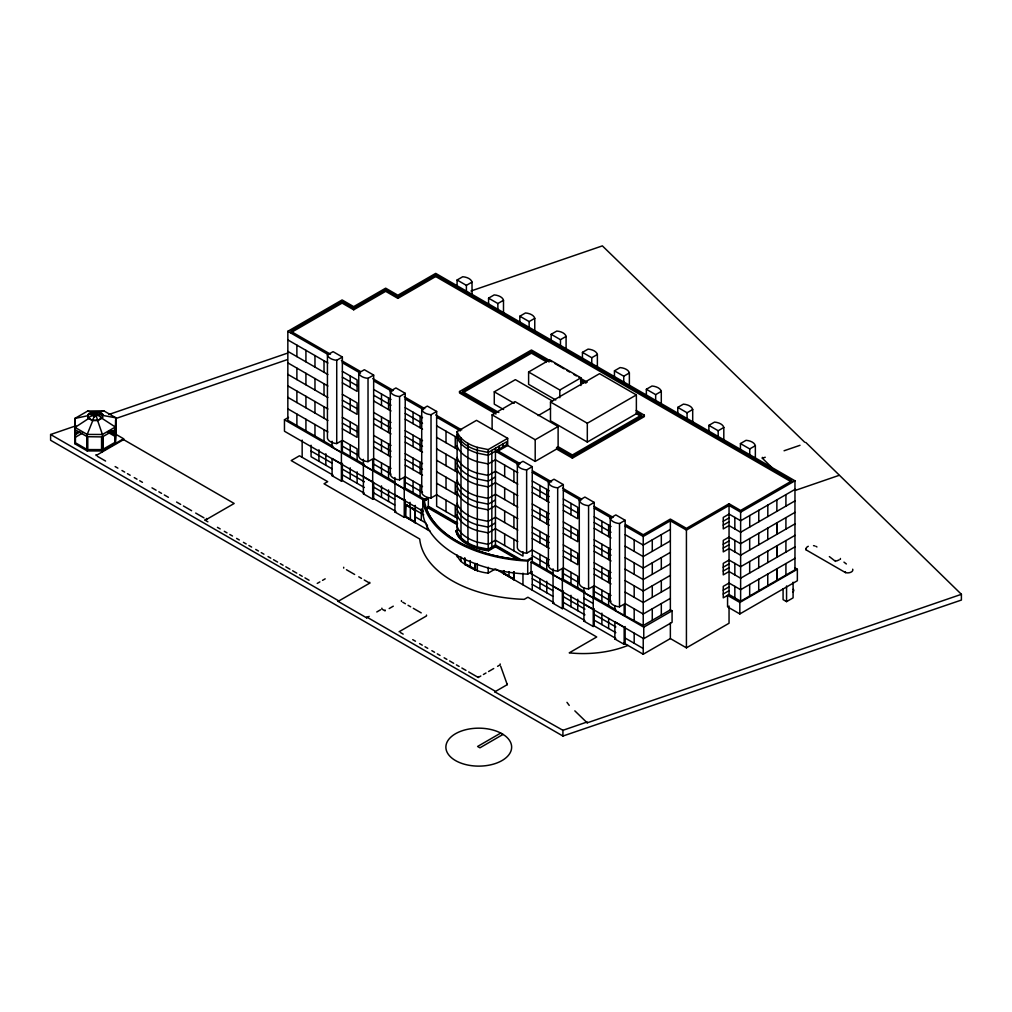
<?xml version="1.0" encoding="UTF-8"?>
<svg xmlns="http://www.w3.org/2000/svg" width="1012" height="1012" viewBox="0 0 1012 1012"><rect width="100%" height="100%" fill="white"/><g stroke="black" fill="none" stroke-linecap="round" stroke-linejoin="round"><path stroke-width="1.5" d="M102.516 417.88L102.731 414.275L98.366 411.757L92.56 411.833L87.905 414.819L92.56 412.124L98.366 412.061L102.731 414.578L87.905 414.515L88.019 418.032L92.383 420.549L97.86 420.562L102.516 417.88L92.56 412.124M115.393 428.924L115.925 420.549M115.355 443.496L115.925 433.262M115.381 417.526L115.912 418.285M93.041 419.891L87.209 434.439L87.209 450.922L102.427 450.972L123.59 438.753L123.59 439.625L234.177 503.47L205.145 520.231L205.145 519.358M94.205 416.982L95.368 414.072L98.366 412.061M87.209 450.922L75.078 443.914L75.078 427.393L89.031 418.247M92.838 415.742L95.368 414.072L97.873 415.692M465.254 563.81L475.185 569.161M464.71 564.481C465.963 565.215 463.66 560.028 464.71 558.156M470.276 567.036L470.213 560.597M475.007 569.857C476.247 570.591 473.958 565.544 475.007 563.671M500.712 733.067L477.588 746.476L479.928 747.817L503.04 734.408M115.937 435.211L115.937 417.842L103.806 410.834L87.69 411.036L74.761 418.5L74.761 434.996L79.935 432.01M77.899 431.833L75.23 433.376L75.23 420.486M102.516 417.577L97.86 420.271L92.383 420.258L88.019 418.032M74.761 437.589L82.516 433.111M333.062 446.444L287.838 420.334L287.838 331.291L342.107 299.944L353.694 306.636L385.673 288.167L397.88 295.226L435.704 273.379L794.964 480.801L794.964 569.845L740.632 601.204L729.045 594.512L723.251 597.864L723.251 586.378L729.045 583.026L740.632 589.718L794.964 558.346M625.454 524.482L643.227 534.753L670.361 519.08L686.427 528.353L729.045 503.748L740.632 510.44L791.979 480.801L435.704 275.112L397.88 296.946L385.673 289.9L353.694 308.356L342.107 301.677L290.823 331.291L330.456 354.175M290.823 332.72L342.107 303.107L353.694 309.798L385.673 291.329L397.88 298.376L435.704 276.542L791.979 482.231M123.59 439.625L96.039 455.539L96.039 454.654M341.398 462.421L341.398 440.878L336.73 443.572A10.892 6.287 0 0 1 327.433 438.196L327.433 354.896L333.062 351.657L342.36 357.021L342.36 451.807L364.358 464.508M457.095 285.738L457.095 279.995L462.724 276.744A10.892 6.287 0 0 1 472.022 282.108L472.022 294.682M327.433 354.896A10.892 6.287 0 0 0 336.73 360.272L342.36 357.021M457.095 279.995L466.393 285.359L472.022 282.108M373.656 482.8L373.656 498.6L372.682 499.156L372.682 458.942L368.026 461.636A10.892 6.287 0 0 1 358.729 456.26L358.729 372.973L364.358 369.722L373.656 375.085L373.656 469.872L394.693 482.016M488.568 303.904L488.568 298.16L494.185 294.909A10.892 6.287 0 0 1 503.495 300.273L503.495 312.847M423.433 511.477L284.461 431.238L284.461 419.752L288.521 417.412M358.729 372.973A10.892 6.287 0 0 0 368.026 378.336L373.656 375.085M488.568 298.16L497.866 303.524L503.495 300.273M519.839 321.955L519.839 316.212L525.468 312.961A10.892 6.287 0 0 1 534.766 318.337L534.766 330.911M405.432 516.955L405.508 504.027L405.028 516.93L405.723 516.79L404.243 517.385L404.243 477.171L399.588 479.852A10.892 6.287 0 0 1 390.29 474.489L390.29 391.189L395.92 387.938L405.217 393.314L405.217 488.1L426.141 500.181M519.839 316.212L529.137 321.576L534.766 318.337M390.29 391.189A10.892 6.287 0 0 0 399.588 396.565L405.217 393.314M342.36 451.807L341.398 452.377L332.088 447L332.088 441.257M551.16 340.045L551.16 334.302L556.79 331.05A10.892 6.287 0 0 1 566.087 336.414L566.087 350.38M457.829 506.987L436.64 494.754L431.023 498.005A10.892 6.287 0 0 1 421.713 492.629L421.713 409.329L427.342 406.09L436.64 411.454L436.64 506.24L457.829 518.473M495.969 414.022L459.511 392.972L459.511 391.53L531.452 350L551.856 361.777M549.162 361.942L531.452 351.721L462.497 391.53L498.853 412.529M462.497 392.972L531.452 353.163L546.429 361.815M551.16 334.302L560.471 339.665L566.087 336.414M421.713 409.329A10.892 6.287 0 0 0 431.023 414.705L436.64 411.454M342.36 463.294L342.36 480.536L341.398 481.092L341.398 463.863L332.088 458.487L332.088 475.729L333.062 475.159L299.476 455.779L291.178 460.574L327.698 481.661L324.03 483.774L419.714 539.016A111.105 64.148 0 0 0 524.216 599.357L527.897 597.232L596.726 636.978L569.237 652.841A77.886 44.971 0 0 0 627.946 645.416M503.584 409.506L494.273 404.13L494.273 391.821L515.374 379.639L552.59 401.132M555.74 399.98L528.606 384.32L528.606 371.999L549.706 359.817L580.913 377.843L580.913 385.534M373.656 469.872L372.682 470.441L363.384 465.065M582.444 358.109L582.444 352.366L588.073 349.115A10.892 6.287 0 0 1 597.371 354.478L597.371 366.888M521.977 560.306L495.437 544.987L488.201 549.162L477.322 546.935A39.405 22.757 0 0 1 457.108 531.161L457.108 431.567L476.525 420.347L507.682 438.335L507.682 445.52L535.196 461.409L556.625 449.037L572.387 458.145L644.328 416.602L644.328 415.173L636.168 410.455M492.11 429.341L492.11 414.844L515.019 401.612L558.118 426.495L558.118 446.735L572.387 454.983L641.342 415.173L636.371 412.301M582.444 352.366L591.754 357.729L597.371 354.478M363.384 459.322L363.384 493.793L364.358 493.236L341.676 480.131M528.606 371.999L559.813 390.012L580.913 377.843M550.49 401.992L599.547 373.668L636.371 394.92L636.371 413.731L587.314 442.054L550.49 420.802L550.49 401.992L587.314 423.244L636.371 394.92M405.217 488.1L404.243 488.657L394.946 483.293M614.448 376.578L614.448 370.835L620.078 367.584A10.892 6.287 0 0 1 629.375 372.96L629.375 385.37M538.182 415.59L550.49 408.481M457.108 431.567A39.405 22.757 0 0 0 477.322 447.355L488.201 449.581L507.682 438.335M614.448 370.835L623.746 376.211L629.375 372.96M408.127 505.798L405.255 504.684L414.857 510.225L415.552 509.82L411.783 507.644M496.93 451.719L507.682 445.52M405.572 505.089L406.697 505.304M394.946 477.55L394.946 512.009L395.92 511.452M406.837 505.81L406.773 505.266M532.261 571.502L527.707 574.12A115.317 66.577 0 0 1 477.158 564.468L466.165 560.028A115.317 66.577 0 0 1 422.801 513.552L422.801 500.485L427.342 497.853L428.342 498.423L428.342 506.253L457.639 523.166M428.342 498.423L424.294 500.839L426.115 508.049A113.913 65.767 0 0 0 514.716 559.206L527.214 560.256L531.262 557.852L532.261 558.422L527.707 561.053A115.317 66.577 0 0 1 422.801 500.485M492.11 414.844L535.196 439.727L558.118 426.495M413.908 509.896L415.034 510.706M405.572 516.284L415.034 521.914M457.386 524.823L427.595 507.619L428.342 506.253M425.394 508.897L427.595 507.619M410.379 519.649L410.303 507.303M415.552 522.458L415.325 522.331M646.364 395.009L646.364 389.266L651.994 386.015A10.892 6.287 0 0 1 661.291 391.378L661.291 403.788M495.437 476.994L488.201 481.168L477.322 478.942A39.405 22.757 0 0 1 457.108 463.167M549.174 559.725L532.261 549.959L526.632 553.21A10.892 6.287 0 0 1 517.334 547.834L517.334 464.533L522.964 461.295L532.261 466.658L532.261 561.445L552.805 573.311M317.237 583.418L319.881 581.887M322.524 580.369L325.181 578.839M556.625 449.037L556.625 447.595L558.118 446.735M646.364 389.266L655.662 394.629L661.291 391.378M517.334 464.533A10.892 6.287 0 0 0 526.632 469.91L532.261 466.658M495.437 499.979L488.201 504.153L477.322 501.927A39.405 22.757 0 0 1 457.108 486.139M556.625 447.595L572.387 456.703L644.328 415.173M518.372 560.041L495.437 546.796L488.53 550.781L484.229 550.174A40.467 23.365 0 0 1 457.019 534.462L455.931 530.971L458.221 529.643M805.805 442.434L961.4 594.31L961.4 600.053L562.925 736.04L50.6 440.258L50.6 434.515L338.109 600.508L338.109 601.381L369.696 583.14L369.696 582.267M677.774 413.136L677.774 407.393L683.391 404.142A10.892 6.287 0 0 1 692.701 409.518L692.701 422.093M563.317 590.869L563.317 608.098L562.343 608.655L562.343 568.44L557.688 571.135A10.892 6.287 0 0 1 548.39 565.759L548.39 482.471L554.019 479.22L563.317 484.584L563.317 579.37L584.936 591.868L583.937 592.399L593.234 597.776L594.208 597.219L615.84 609.705L614.866 610.261L614.866 605.948M495.437 522.951L488.201 527.125L477.322 524.899A39.405 22.757 0 0 1 457.108 509.125M677.774 407.393L687.072 412.757L692.701 409.518M548.39 482.471A10.892 6.287 0 0 0 557.688 487.835L563.317 484.584M338.109 601.381L366.622 617.839L369.165 616.371M376.78 611.969L380.588 609.768M455.931 530.971L457.019 533.526A40.467 23.365 0 0 0 484.229 549.238L488.53 549.845L495.437 545.847L519.725 559.876M389.19 608.554L393.276 606.188M708.881 431.099L708.881 425.356L714.51 422.105A10.892 6.287 0 0 1 723.808 427.481L723.808 440.056M583.937 603.898L593.234 609.262L594.208 608.705L594.208 625.935L593.234 626.491L593.234 586.29L588.579 588.971A10.892 6.287 0 0 1 579.281 583.608L579.281 500.307L584.911 497.056L594.208 502.42L594.208 597.219M708.881 425.356L718.178 430.732L723.808 427.481M579.281 500.307A10.892 6.287 0 0 0 588.579 505.671L594.208 502.42M457.108 556.802L457.108 555.082A39.405 22.757 0 0 0 460.991 561.432C468.708 567.568 478.195 572.261 488.201 573.083L495.437 568.908L552.818 602.039M399.082 631.766L426.495 615.941L426.495 615.068M503.672 573.893C504.975 574.247 502.547 572.779 503.672 570.73M614.866 610.261L643.227 625.517L670.361 609.844L672.082 610.831L672.082 622.329L643.758 638.673L531.072 573.614L531.072 562.128L532.261 561.445M509.023 576.6L508.96 571.628M624.164 615.625L624.164 604.139L619.508 606.833A10.892 6.287 0 0 1 610.211 601.457L610.211 518.157L615.84 514.918L625.138 520.282L625.138 615.068M740.43 449.315L740.43 443.572L746.059 440.321A10.892 6.287 0 0 1 755.357 445.697L755.357 458.259M513.691 578.864L504.229 573.235L504.077 573.905M513.501 571.818L513.982 579.281M513.501 579.56L514.197 579.408M531.072 573.614L532.261 572.931L532.261 590.173M610.211 518.157A10.892 6.287 0 0 0 619.508 523.533L625.138 520.282M740.43 443.572L749.728 448.936L755.357 445.697M563.317 579.37L562.343 579.939L553.045 574.563M625.138 526.025L643.227 536.474L670.361 520.8L686.427 530.073L729.045 505.469L740.632 512.161L794.964 480.801M670.361 529.415L643.227 545.088L625.138 534.64M553.045 568.82L553.045 603.291L554.019 602.735M670.361 540.914L643.227 556.575L625.138 546.138M723.251 521.269L729.045 517.916M670.361 552.4L643.227 568.074L625.138 557.625M723.251 525.101L729.045 521.749M794.964 489.416L740.683 520.75L729.045 514.096L723.251 517.436L723.251 528.922L729.045 525.582L740.632 532.274L794.964 500.902M670.361 563.886L643.227 579.56L625.138 569.111M468.695 671.955L478.259 677.471L480.827 675.991M483.407 674.498L485.988 673.005M488.568 671.525L493.717 668.54M497.588 666.313L500.168 664.821L500.168 663.948M583.937 588.098L583.937 621.128L584.911 620.571L562.381 607.554M723.251 544.241L729.045 540.901M670.361 575.373L643.227 591.046L625.138 580.597M723.251 548.074L729.045 544.734M794.964 512.388L740.632 543.76L729.045 537.068L723.251 540.421L723.251 551.907L729.045 548.555L740.632 555.246L794.964 523.887M670.361 586.871L643.227 602.532L625.138 592.096M366.622 617.839L366.622 616.966L494.805 690.968L494.805 691.841L507.265 684.643L507.265 683.77M723.251 567.226L729.045 563.874M670.361 598.358L643.227 614.031L625.138 603.582M723.251 571.059L729.045 567.707M625.138 626.554L625.138 643.796L624.164 644.353L624.164 627.124L614.866 621.747L614.866 638.989L615.84 638.42L593.791 625.694M794.964 535.373L740.632 566.733L729.045 560.053L723.251 563.393L723.251 574.879L729.045 571.54L740.632 578.231L794.964 546.86M531.072 562.128L643.758 627.187L672.082 610.831M723.251 590.198L729.045 586.859M723.251 594.031L729.045 590.692M623.847 643.05L643.227 654.233L670.361 638.572L686.427 647.844L729.045 623.24L729.045 606.011M739.835 602.456L797.355 569.25L797.355 580.736L739.835 613.942L727.565 606.871L727.565 595.372L739.835 602.456L739.835 613.942M783.086 588.668L783.086 599.623L786.564 601.634L793.092 597.864L793.092 582.191M88.019 417.728L95.368 414.072L97.86 420.562M836.76 560.901L839.176 559.864M98.189 412.997L103.806 410.834M50.6 434.515L75.938 425.812M108.727 414.54L287.572 353.112M470.972 291.001L602.368 245.878L804.679 442.219M115.684 418.576L287.244 359.652M762.352 457.361L762.352 458.234L765.249 457.247M784.072 450.77L800.011 445.305M838.897 475.425L795.445 490.352L795.445 489.479M494.805 691.841L562.925 730.297L587.188 721.961L587.188 722.834L961.4 594.31M88.006 415.654L74.761 418.5L75.065 429.354M101.251 415.148L115.937 417.842L115.355 444.382M87.69 411.036L92.813 413.06M475.311 569.667L465.254 564.405L465.393 559.674M554.576 363.346L564.089 368.849M566.809 370.417L569.528 371.986M573.614 374.339L576.334 375.907M579.054 377.489L587.213 382.194M580.483 380.031L585.923 383.181M580.483 381.473L583.203 383.042M636.371 413.731L641.342 416.602M806.096 548.997L806.096 549.87L845.463 572.59A5.174 2.985 0 0 0 850.915 572.21A5.174 2.985 0 0 0 852.686 569.199M494.273 391.821L514.222 403.333M794.635 567.681L797.355 569.25M459.511 391.53L495.969 412.58M341.398 360.487L360.525 371.53M372.833 378.64L393.339 390.48M404.269 396.793L424.774 408.62M435.717 414.933L461.687 429.936M496.93 450.289L520.181 463.698M532.476 470.808L551.629 481.864M562.558 488.176L581.698 499.232M594.006 506.329L613.145 517.385M287.838 331.291L327.736 354.327M342.36 362.764L360.474 373.226M373.656 380.828L391.986 391.416M405.217 399.057L423.433 409.582M436.64 417.197L460.346 430.884M495.437 451.15L519.029 464.761M532.261 472.402L549.933 482.61M563.317 490.327L580.863 500.459M594.208 508.176L611.779 518.321M287.838 339.905L327.888 363.03M342.36 371.379L357.109 379.905L357.109 391.391L342.36 382.878M373.656 389.456L390.999 399.462M405.217 407.672L422.523 417.665M436.64 425.812L457.829 438.044M517.79 472.667L495.437 459.764L488.201 463.939L477.322 461.712A39.405 22.757 0 0 1 457.108 445.925M532.261 481.016L549.174 490.795M563.317 498.954L577.725 507.278L577.725 518.764L563.317 510.44M594.208 516.79L611.033 526.506M342.36 377.198L357.109 385.711M373.656 395.199L390.999 405.205M405.217 413.415L422.523 423.408M532.261 486.759L549.174 496.538M563.317 504.697L577.725 513.021M594.208 522.534L611.033 532.249M287.838 351.392L327.888 374.516M373.656 400.942L390.999 410.961M405.217 419.158L422.523 429.151M436.64 437.31L457.829 449.543M517.79 484.153L495.437 471.25L488.201 475.425L477.322 473.199A39.405 22.757 0 0 1 457.108 457.424M532.261 492.515L549.174 502.281M594.208 528.277L611.033 537.992M287.838 362.878L327.888 386.015M342.36 394.364L357.109 402.877L357.109 414.363L342.36 405.85M373.656 412.428L390.999 422.447M405.217 430.657L422.523 440.637M436.64 448.797L457.829 461.029M517.79 495.64L495.437 482.737L488.201 486.924L477.322 484.697A39.405 22.757 0 0 1 457.108 468.91M532.261 504.001L549.174 513.767M563.317 521.926L577.725 530.25L577.725 541.736L563.317 533.413M594.208 539.763L611.033 549.478M373.656 418.171L390.999 428.19M405.217 436.4L422.523 446.381M532.261 509.744L549.174 519.51M563.317 527.669L577.725 535.993M594.208 545.506L611.033 555.221M342.36 400.183L357.109 408.696M287.838 374.377L327.888 397.501M373.656 423.914L390.999 433.933M405.217 442.143L422.523 452.136M436.64 460.283L457.829 472.515M517.79 507.138L495.437 494.235L488.201 498.41L477.322 496.184A39.405 22.757 0 0 1 457.108 480.396M532.261 515.487L549.174 525.253M594.208 551.262L611.033 560.964M287.838 385.863L327.888 408.987M342.36 417.336L357.109 425.862L357.109 437.348L342.36 428.835M373.656 435.413L390.999 445.419M405.217 453.629L422.523 463.622M436.64 471.769L457.829 484.002M517.79 518.625L495.437 505.722L488.201 509.896L477.322 507.67A39.405 22.757 0 0 1 457.108 491.883M532.261 526.974L549.174 536.752M563.317 544.911L577.725 553.235L577.725 564.721L563.317 556.398M594.208 562.748L611.033 572.463M342.36 423.155L357.109 431.669M373.656 441.156L390.999 451.162M405.217 459.372L422.523 469.366M532.261 532.717L549.174 542.495M563.317 550.654L577.725 558.978M594.208 568.491L611.033 578.206M287.838 397.349L327.888 420.473M373.656 446.899L390.999 456.918M405.217 465.115L422.523 475.109M436.64 483.268L457.829 495.5M517.79 530.111L495.437 517.208L488.201 521.382L477.322 519.156A39.405 22.757 0 0 1 457.108 503.381M532.261 538.473L549.174 548.238M594.208 574.234L611.033 583.949M287.838 408.835L327.888 431.972M342.36 440.321L357.109 448.835L357.109 460.321M373.656 458.385L390.999 468.404M405.217 476.614L422.523 486.595M517.79 541.61L495.437 528.694L488.201 532.881L477.322 530.655A39.405 22.757 0 0 1 457.108 514.868M563.317 567.884L577.725 576.207L577.725 587.694M594.208 585.72L611.033 595.435M342.36 446.14L357.109 454.654M373.656 464.128L390.999 474.147M405.217 482.357L422.523 492.338M532.261 555.702L549.174 565.468M563.317 573.627L577.725 581.951M594.208 591.463L611.033 601.179M284.461 419.752L424.8 500.776M427.595 506.683L457.386 523.887M583.937 598.155L593.234 603.519M363.384 476.551L372.682 481.927M394.946 494.779L404.243 500.156L405.217 499.586L405.255 517.056M553.045 586.062L562.343 591.425M411.72 507.872L415.325 509.947M405.217 504.191L423.724 514.868M405.028 504.292L415.072 510.099L414.857 522.609M373.656 487.114L394.693 499.258M532.261 578.674L552.805 590.54M563.317 596.612L584.936 609.097M594.208 614.448L615.84 626.934M311.076 451.048L331.86 463.053M342.36 469.113L364.358 481.813M331.86 468.72L311.076 456.728L311.076 445.229M342.36 474.792L364.358 487.48M373.656 492.857L394.693 505.001M415.262 516.879L426.141 523.153M532.261 584.43L552.805 596.283M563.317 602.355L584.936 614.841M594.208 620.192L615.84 632.677M625.138 638.053L643.227 648.49M415.173 522.42L405.572 516.879L405.723 504.406M504.229 573.829L513.83 579.37M373.011 498.233L394.806 510.807M404.345 516.322L430.226 531.262M332.088 475.729L341.398 481.092M363.384 493.793L372.682 499.156M394.946 512.009L404.243 517.385M553.045 603.291L562.343 608.655M583.937 621.128L593.234 626.491M614.866 638.989L624.164 644.353M111.788 430.593L115.545 432.757L115.545 420.043M110.548 431.226L123.59 438.753M109.195 431.314L114.596 434.426M346.446 569.718L354.643 574.462M358.754 576.827L361.486 578.409M364.219 579.99L369.696 583.14M402.763 602.241L405.407 603.759M408.038 605.277L410.682 606.808M413.313 608.326L421.22 612.892M107.854 432.263L114.596 436.159M75.078 427.431L87.209 434.439L102.427 434.477L115.355 427.013L100.365 417.298M97.392 456.323L105.59 461.055M115.14 466.57L117.873 468.139M121.971 470.504L124.704 472.085M127.436 473.667L130.168 475.235M134.254 477.601L136.987 479.182M139.719 480.751L142.452 482.332M152.002 487.847L156.101 490.213M158.833 491.794L161.566 493.363M164.298 494.944L168.397 497.309M176.581 502.041L180.68 504.406M183.412 505.975L191.597 510.706M195.695 513.071L203.893 517.802M400.448 632.551L403.181 634.132M412.732 639.647L415.464 641.228M419.563 643.594L422.282 645.163M425.015 646.744L427.747 648.312M431.846 650.678L434.578 652.259M437.298 653.828L440.03 655.409M444.129 657.775L446.861 659.356M449.594 660.925L453.68 663.29M456.412 664.871L459.144 666.44M461.877 668.021L465.963 670.387M205.145 520.231L207.877 521.812M217.441 527.341L220.186 528.922M224.285 531.287L227.017 532.869M229.749 534.45L232.494 536.018M236.593 538.397L239.325 539.965M243.424 542.343L246.169 543.925M248.901 545.493L251.634 547.075M255.732 549.44L258.477 551.021M261.21 552.603L263.942 554.184M268.041 556.549L270.786 558.131M273.518 559.712L277.617 562.077M280.349 563.659L283.094 565.24M285.827 566.821L289.925 569.187M292.658 570.768L296.769 573.134M299.501 574.715L302.234 576.296M304.966 577.865L309.077 580.243M843.97 562.128L846.361 563.975M829.347 556.6L835.558 561.42L835.558 560.547M762.352 458.234L772.27 467.873M569.225 705.402L566.973 702.341M574.829 710.854L587.188 722.834M500.674 666.238L507.265 684.643M96.38 416.982L95.368 414.072L92.383 420.549M97.392 419.904L102.427 434.477L102.427 451.845M75.078 443.914L74.774 421.169M845.463 571.717L845.463 572.59M840.39 558.472L840.39 559.345M786.564 585.961L786.564 601.634M785.919 494.64L785.919 506.126M785.919 517.613L785.919 529.112M785.919 540.598L785.919 552.084M785.919 563.57L785.919 575.069M776.874 499.865L776.874 511.351M776.874 522.837L776.874 534.323L776.811 522.862M776.874 557.308L776.874 545.822L776.811 557.334M767.817 505.077L767.817 516.575M767.766 528.087L767.766 539.586M767.766 551.072L767.766 562.558M767.766 574.044L767.766 585.543M758.772 510.301L758.772 521.8M758.722 533.311L758.722 544.798M758.722 556.296L758.722 567.783M758.722 579.269L758.722 590.755M749.728 448.936L749.728 454.679M749.728 515.525L749.728 527.012M749.677 538.536L749.677 550.022M749.677 561.521L749.677 573.007M749.677 584.493L749.677 595.979M740.632 512.161L740.632 601.204M734.838 517.436L734.838 528.922M734.838 540.421L734.838 551.907M734.838 563.393L734.838 574.879M734.838 586.378L734.838 597.864M729.045 503.748L729.045 505.19M729.045 505.469L729.045 594.512M718.178 430.732L718.178 436.476M687.072 412.757L687.072 418.513M686.427 530.073L686.427 647.844M670.361 520.8L670.361 609.844M670.361 622.899L670.361 638.572M661.317 534.64L661.317 546.138M661.317 557.625L661.317 569.111M661.317 580.597L661.317 592.096M661.317 603.582L661.317 615.068M655.662 394.629L655.662 400.372M652.272 539.864L652.272 551.35M652.272 562.849L652.272 574.335M652.272 585.822L652.272 597.308M652.272 608.807L652.272 620.293M643.758 627.187L643.758 638.673M643.227 536.474L643.227 625.517M643.227 638.445L643.227 654.233M634.182 539.864L634.182 551.35M634.182 562.849L634.182 574.335M634.182 585.822L634.182 597.308M634.182 608.807L634.182 620.293M634.182 633.221L634.182 643.265M623.746 376.211L623.746 381.954M619.508 523.533L619.508 606.833M608.629 525.114L608.629 536.6M608.629 548.087L608.629 559.585M608.629 571.072L608.629 582.558M608.629 594.044L608.629 605.543M608.629 618.458L608.629 628.515M601.887 521.218L601.887 532.704M601.887 544.19L601.887 555.689M601.887 567.175L601.887 578.662M601.887 590.148L601.887 601.647M601.887 613.133L601.887 624.619M591.754 357.729L591.754 363.472M588.579 505.671L588.579 588.971M587.314 423.244L587.314 442.054M577.725 599.193L577.725 610.679M572.387 454.983L572.387 456.412M572.387 456.703L572.387 458.145M570.983 503.381L570.983 514.868M570.983 526.354L570.983 537.853M570.983 549.339L570.983 560.825M570.983 572.311L570.983 583.81M570.983 595.296L570.983 606.783M562.925 730.297L562.925 736.04M560.471 339.665L560.471 345.408M559.813 390.012L559.813 397.716M557.688 487.835L557.688 571.135M546.758 489.391L546.758 500.877M546.758 512.376L546.758 523.862M546.758 535.348L546.758 546.847M546.758 558.333L546.758 569.819M546.758 581.305L546.758 592.804M539.978 485.469L539.978 496.968M539.978 508.454L539.978 519.94M539.978 531.439L539.978 542.925M539.978 554.412L539.978 565.898M539.978 578.826L539.978 588.883M535.196 439.727L535.196 461.409M531.452 351.721L531.452 353.163M529.137 321.576L529.137 327.331M527.707 561.053L527.707 574.12M526.632 469.91L526.632 553.21M522.964 551.768L522.964 556.081L495.437 540.193L488.201 544.367L477.322 542.141A39.405 22.757 0 0 1 457.108 526.354M522.964 573.134L522.964 584.797M513.919 470.428L513.919 481.914M513.919 493.413L513.919 504.899M513.919 516.386L513.919 527.872M513.919 539.371L513.919 550.857M513.919 571.679L513.919 579.572M513.729 571.793L513.729 579.686M504.672 465.09L504.672 476.589M504.672 488.075L504.672 499.561M504.672 511.047L504.672 522.546M504.672 534.032L504.672 545.519M503.862 570.616L503.9 574.019M502.901 443.964L502.901 446.836M499.169 446.115L499.169 448.986M497.866 303.524L497.866 309.267M495.437 448.177L495.437 544.987M495.437 545.847L495.437 546.796M491.845 450.353L491.845 547.062M488.53 549.845L488.53 550.781M488.201 449.581L488.201 549.162M488.201 567.251L488.201 573.083M478.259 676.598L478.259 677.471M477.322 447.355L477.322 546.935M477.322 563.57L477.322 570.857M475.425 563.545L475.425 569.87M475.248 563.52L475.235 569.984M467.936 443.345L467.936 542.938M466.393 285.359L466.393 291.102M465.153 559.459L465.115 564.494M464.887 558.042L464.938 564.595M460.991 437.918L460.991 537.511M460.991 557.055L460.991 561.432M455.248 436.551L455.248 448.05M455.248 459.537L455.248 471.023M455.248 482.509L455.248 494.008M455.248 505.494L455.248 516.98M446.014 431.226L446.014 442.712M446.014 454.198L446.014 465.697M446.014 477.183L446.014 488.669M446.014 500.156L446.014 511.655M435.704 275.112L435.704 276.542M431.023 414.705L431.023 498.005M427.342 524.899L427.342 529.592M421.308 508.872L421.308 520.37M420.106 416.274L420.106 427.76M420.106 439.246L420.106 450.745M420.106 462.231L420.106 473.717M420.106 485.203L420.106 496.702M415.262 505.393L415.072 522.736M413.06 412.2L413.06 423.699M413.06 435.185L413.06 446.671M413.06 458.158L413.06 469.657M413.06 481.143L413.06 492.629M410.05 502.319L410.05 507.202M401.448 600.597L401.448 601.47M399.588 396.565L399.588 479.852M397.88 296.946L397.88 298.376M388.545 398.045L388.545 409.531M388.545 421.03L388.545 432.516M388.545 444.002L388.545 455.489M388.545 466.987L388.545 478.474M388.545 489.96L388.545 501.446M385.673 289.9L385.673 291.329M385.104 610.034L385.104 610.906L381.866 609.034L381.866 608.161M381.499 393.984L381.499 405.47M381.499 416.957L381.499 428.455M381.499 439.942L381.499 451.428M381.499 462.914L381.499 474.413M381.499 485.899L381.499 497.385M368.026 378.336L368.026 461.636M357.109 471.82L357.109 483.306M353.694 308.356L353.694 309.798M350.215 375.92L350.215 387.406M350.215 398.892L350.215 410.379M350.215 421.877L350.215 433.364M350.215 444.85L350.215 456.336M350.215 467.835L350.215 479.321M343.7 567.264L343.7 568.137M342.107 301.677L342.107 303.107M336.73 360.272L336.73 443.572M325.826 453.755L325.826 465.242M324.017 360.791L324.017 372.277M324.017 383.776L324.017 395.262M324.017 406.748L324.017 418.234M324.017 429.733L324.017 441.219M318.919 449.771L318.919 461.257M314.972 355.566L314.972 367.065M314.972 378.551L314.972 390.037M314.972 401.524L314.972 413.022M314.972 424.509L314.972 435.995M305.928 350.342L305.928 361.841M305.928 373.327L305.928 384.813M305.928 396.299L305.928 407.798M305.928 419.284L305.928 430.77M302.158 440.093L302.158 457.323M296.883 345.13L296.883 356.616M296.883 368.102L296.883 379.589M296.883 391.087L296.883 402.574M296.883 414.06L296.883 425.546M206.612 518.498L206.612 519.384M793.231 589.275A3.605 2.075 0 0 1 792.738 591.856M806.096 549.87A6.097 3.529 0 0 1 808.284 546.29M813.534 545.658A6.097 3.529 0 0 1 814.837 545.936M815.988 546.379A6.097 3.529 0 0 1 816.937 546.961M457.108 437.31A39.405 22.757 0 0 0 477.322 453.098L488.201 455.324L506.632 444.685L506.632 441.814L488.201 452.453L477.322 450.226A39.405 22.757 0 0 1 457.108 434.439M514.716 559.13A113.913 65.767 0 0 1 426.115 507.986M114.837 429.746L103.072 436.526L103.072 449.252L114.837 442.459L114.837 429.746M101.567 449.619L87.791 449.581L87.791 436.716L101.567 436.893L101.567 449.619M501.952 733.7L498.714 732.068A32.877 18.975 0 0 0 446.646 743.074A32.877 18.975 0 0 0 485.95 765.667A32.877 18.975 0 0 0 504.798 735.56L501.952 733.7M86.779 436.463L75.445 429.923L75.445 442.788L86.779 449.341L86.779 436.463M776.874 580.281L776.874 568.795L776.811 580.319"/></g></svg>
